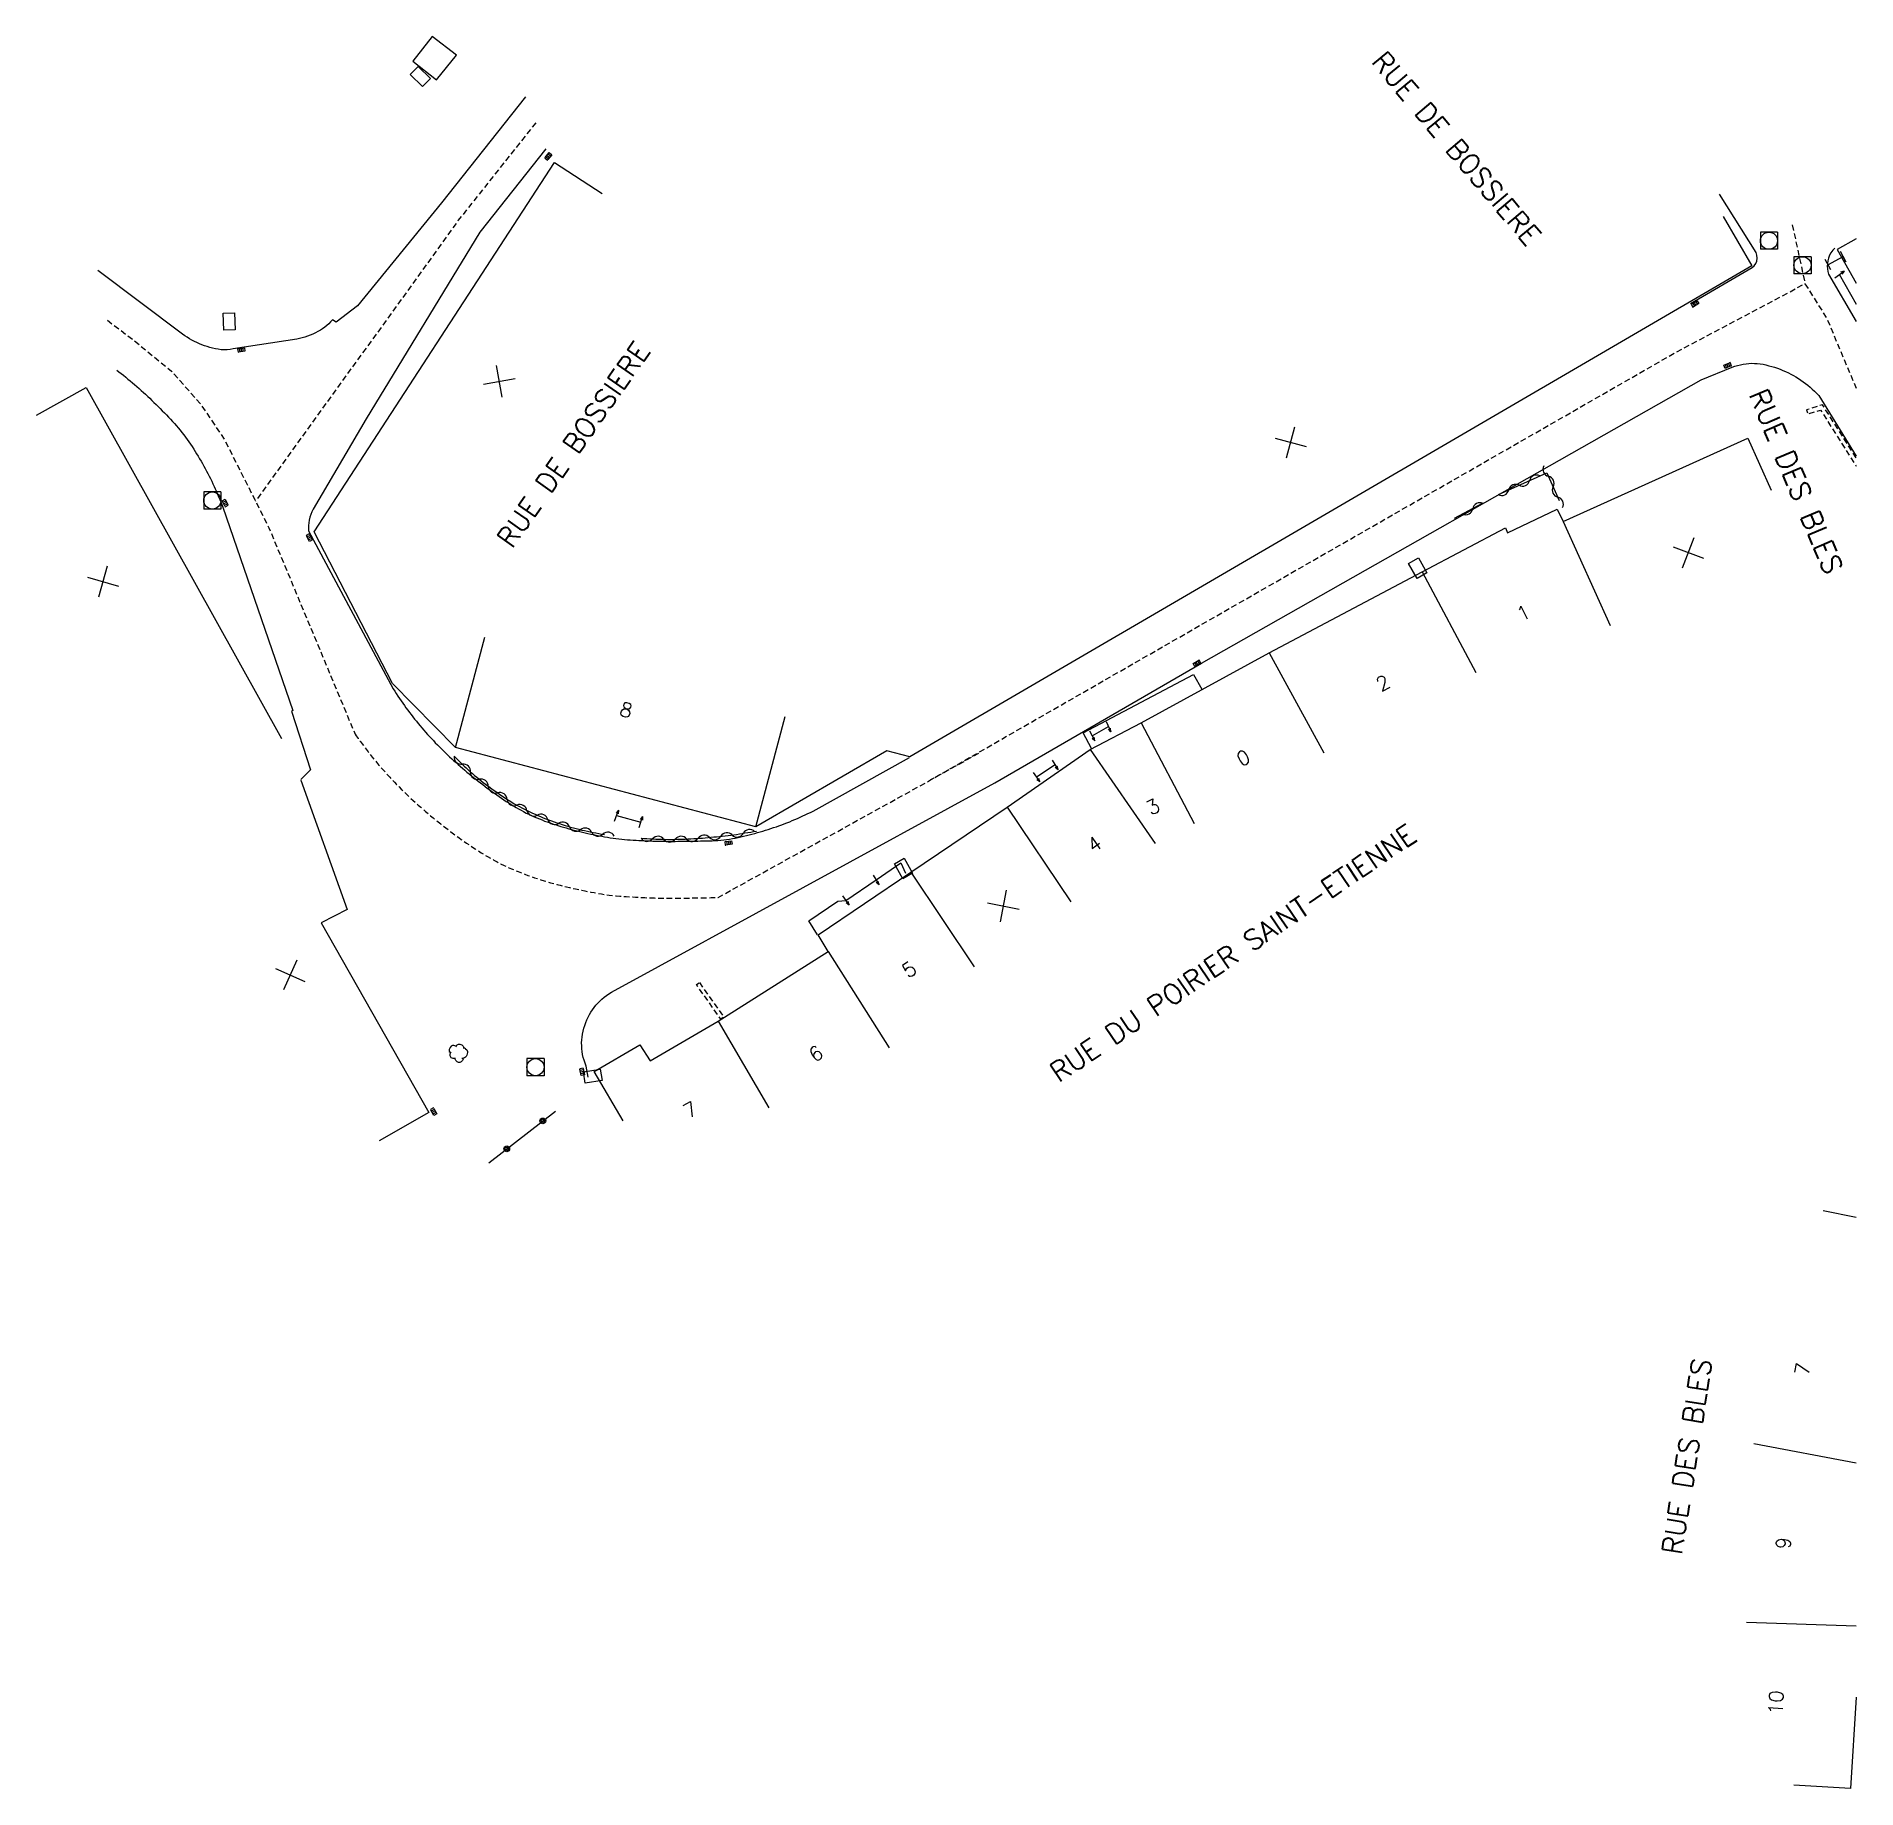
# Model space of a CAD drawing. Header units: millimetres. Extents: x 174514 to 175000, y 112511 to 112748.
# Drawn here: x 174840.4 to 175000, y 112594.6 to 112748.3 of the extents above; entities outside this region: 1.
import ezdxf
from ezdxf.enums import TextEntityAlignment as Align

# ---------------------------------------------------------------- set-up
doc = ezdxf.new("R2010")
doc.units = ezdxf.units.MM
doc.linetypes.add('DASHED', pattern=[0.75, 0.5, -0.25])
doc.layers.get('0').update_dxf_attribs({"linetype": 'CONTINUOUS'})
for name, color, linetype in [('W0001', 6, 'DASHED'), ('W0008', 7, 'CONTINUOUS'), ('W0017', 7, 'CONTINUOUS'), ('W0100', 7, 'CONTINUOUS'), ('W0105', 7, 'CONTINUOUS'), ('W0112', 1, 'DASHED'), ('W0300', 7, 'CONTINUOUS'), ('W0310', 3, 'CONTINUOUS'), ('W0322', 7, 'CONTINUOUS'), ('W0400', 7, 'CONTINUOUS'), ('W0420', 7, 'CONTINUOUS'), ('W0980', 7, 'CONTINUOUS'), ('W0989', 7, 'CONTINUOUS'), ('W0991', 7, 'CONTINUOUS'), ('W1102', 7, 'CONTINUOUS'), ('W1471', 7, 'CONTINUOUS'), ('W1474', 7, 'CONTINUOUS')]:
    doc.layers.add(name, color=color, linetype=linetype)
doc.styles.get("Standard").update_dxf_attribs({"font": 'romans.shx', "width": 0.85})

# ---------------------------------------------------------------- blocks, each defined once
blk = doc.blocks.new('T400')
for p, q in [((-0.15, 0.3), (0.15, 0.3)), ((-0.15, -0.25), (-0.15, 0.3)), ((-0.15, 0.15), (0.15, 0.15)), ((-0.15, 0), (0.15, 0)), ((0.15, 0.3), (0.15, -0.25)), ((-0.15, -0.15), (0.15, -0.15)), ((-0.15, -0.25), (-0.15, -0.3)), ((-0.15, -0.3), (0.15, -0.3)), ((0.15, -0.3), (0.15, -0.25))]:
    blk.add_line(p, q)
blk = doc.blocks.new('T420')
for p, q in [((0.75, 0.75), (-0.75, 0.75)), ((-0.75, 0.75), (-0.75, -0.75)), ((0.75, 0.75), (0.75, -0.75)), ((0.75, -0.75), (-0.75, -0.75))]:
    blk.add_line(p, q)
blk.add_ellipse((0, 0), major_axis=(-0.53, 0.53), ratio=1, start_param=3.926991, end_param=10.210176)
blk = doc.blocks.new('T300')
for p, q in [((-0.8, 0.51), (-0.86, 0.34)), ((-0.86, 0.34), (-0.86, 0.17)), ((-0.86, 0.17), (-0.74, 0.06)), ((-0.69, 0.63), (-0.8, 0.51)), ((-0.8, -0.06), (-0.74, 0.06)), ((-0.74, 0.06), (-0.69, 0.11)), ((-0.57, 0.69), (-0.69, 0.63)), ((-0.46, 0.69), (-0.57, 0.69)), ((-0.29, 0.63), (-0.46, 0.69)), ((-0.29, 0.63), (-0.17, 0.74)), ((-0.23, 0.57), (-0.29, 0.63)), ((-0.17, 0.74), (-0.06, 0.8)), ((-0.06, 0.8), (0.06, 0.8)), ((0.06, 0.8), (0.23, 0.74)), ((0.23, 0.74), (0.34, 0.63)), ((0.34, 0.63), (0.4, 0.51)), ((0.46, 0.46), (0.34, 0.46)), ((0.4, 0.51), (0.4, 0.46)), ((0.57, 0.4), (0.46, 0.46)), ((0.57, 0.4), (0.69, 0.29)), ((0.69, 0.29), (0.74, 0.17)), ((0.74, 0.06), (0.69, -0.17)), ((0.74, 0.17), (0.74, 0.06)), ((-0.8, -0.17), (-0.8, -0.06)), ((-0.8, -0.23), (-0.8, -0.17)), ((-0.74, -0.34), (-0.8, -0.23)), ((-0.69, -0.4), (-0.74, -0.34)), ((-0.51, -0.46), (-0.69, -0.4)), ((-0.4, -0.46), (-0.51, -0.46)), ((-0.4, -0.46), (-0.34, -0.46)), ((-0.34, -0.46), (-0.34, -0.4)), ((-0.34, -0.51), (-0.34, -0.46)), ((-0.29, -0.63), (-0.34, -0.51)), ((-0.17, -0.74), (-0.29, -0.63)), ((-0.06, -0.8), (-0.17, -0.74)), ((0.06, -0.8), (-0.06, -0.8)), ((0.17, -0.74), (0.06, -0.8)), ((0.23, -0.69), (0.17, -0.74)), ((0.29, -0.46), (0.23, -0.46)), ((0.29, -0.63), (0.23, -0.69)), ((0.46, -0.4), (0.29, -0.46)), ((0.34, -0.51), (0.29, -0.63)), ((0.34, -0.51), (0.34, -0.46)), ((0.57, -0.34), (0.46, -0.4)), ((0.63, -0.29), (0.57, -0.34)), ((0.69, -0.17), (0.63, -0.29))]:
    blk.add_line(p, q)
blk = doc.blocks.new('t105o')
for p, q in [((-0.5, 0), (0.5, 0)), ((0.5, 0), (0.2, 0.1)), ((0.5, 0), (0.2, -0.1))]:
    blk.add_line(p, q)
blk = doc.blocks.new('t991o')
at = {"color": 0, "linetype": 'Continuous'}
for p, q in [((-1, 1), (1, -1)), ((-1, -1), (1, 1))]:
    blk.add_line(p, q, dxfattribs=at)
blk = doc.blocks.new('t310o')
at = {"color": 0, "linetype": 'Continuous'}
for centre, start, end in [((-0.5, 0.38), 216.8699, 323.1304), ((0.5, -0.37), 36.8699, 143.1303)]:
    blk.add_arc(centre, 0.625, start, end, dxfattribs=at)
blk = doc.blocks.new('t322o')
at = {"color": 0, "linetype": 'Continuous'}
for radius in [0.25, 0.15]:
    blk.add_circle((0, 0), radius, dxfattribs=at)
blk = doc.blocks.new('T1471')
at = {"color": 0, "linetype": 'Continuous', "flags": 128}
blk.add_lwpolyline([(-0.75, -0.5), (-0.75, 0.5), (0.75, 0.5), (0.75, -0.5), (-0.75, -0.5)], dxfattribs=at)
blk = doc.blocks.new('T1474')
at = {"color": 0, "linetype": 'Continuous', "flags": 128}
for points in [[(-0.75, -0.5), (-0.75, 0.5)], [(-0.75, 0), (0.75, 0)], [(0.75, 0), (0.75, -0.5), (0.75, 0.5)]]:
    blk.add_lwpolyline(points, dxfattribs=at)

msp = doc.modelspace()

# ---------------------------------------------------------------- linework, layer by layer
at = {"layer": 'W0001', "flags": 128}
for points in [[(174884.2, 112740.73), (174877.41, 112732.18), (174859.62, 112707.54)], [(174994.4, 112731.77), (174995.51, 112726.62)], [(174868.35, 112687.13), (174868.45, 112686.98), (174868.62, 112686.74), (174868.79, 112686.5), (174868.97, 112686.27), (174869.14, 112686.03), (174869.32, 112685.8), (174869.5, 112685.57), (174869.68, 112685.34), (174869.86, 112685.11), (174870.05, 112684.89), (174870.23, 112684.66), (174870.42, 112684.44), (174870.61, 112684.22), (174870.81, 112684), (174871, 112683.78), (174871.2, 112683.56), (174871.39, 112683.34), (174871.59, 112683.13), (174871.8, 112682.92), (174872, 112682.71), (174872.21, 112682.5), (174872.41, 112682.29), (174872.62, 112682.09), (174872.83, 112681.88), (174873.04, 112681.68), (174873.25, 112681.48), (174873.46, 112681.29), (174873.68, 112681.09), (174873.89, 112680.9), (174874.11, 112680.71), (174874.32, 112680.52), (174874.54, 112680.33), (174874.76, 112680.15), (174874.98, 112679.96), (174875.2, 112679.78), (174875.42, 112679.6), (174875.64, 112679.42), (174875.87, 112679.24), (174876.09, 112679.07), (174876.31, 112678.9), (174876.54, 112678.72), (174876.76, 112678.55), (174876.99, 112678.39), (174877.22, 112678.22), (174877.44, 112678.05), (174877.67, 112677.89), (174877.91, 112677.72), (174878.14, 112677.56), (174878.39, 112677.39), (174878.64, 112677.22), (174878.89, 112677.05), (174879.15, 112676.89), (174879.41, 112676.72), (174879.68, 112676.56), (174879.96, 112676.39), (174880.24, 112676.23), (174880.53, 112676.07), (174880.82, 112675.91), (174881.12, 112675.75), (174881.43, 112675.6), (174881.75, 112675.45), (174882.06, 112675.31), (174882.36, 112675.19), (174882.65, 112675.07), (174882.94, 112674.95), (174883.23, 112674.84), (174883.51, 112674.73), (174883.8, 112674.63), (174884.09, 112674.53), (174884.37, 112674.44), (174884.66, 112674.35), (174884.94, 112674.26), (174885.22, 112674.18), (174885.5, 112674.09), (174885.78, 112674.02), (174886.06, 112673.94), (174886.34, 112673.87), (174886.62, 112673.8), (174886.89, 112673.73), (174887.16, 112673.67), (174887.43, 112673.61), (174887.7, 112673.55), (174887.97, 112673.49), (174888.24, 112673.43), (174888.51, 112673.38), (174888.77, 112673.32), (174889.03, 112673.27), (174889.31, 112673.22), (174889.64, 112673.16), (174889.98, 112673.1), (174890.31, 112673.05), (174890.63, 112673.01), (174890.95, 112672.98), (174891.26, 112672.94), (174891.56, 112672.92), (174891.86, 112672.89), (174892.14, 112672.87), (174892.43, 112672.85), (174892.7, 112672.84), (174892.96, 112672.82), (174893.23, 112672.81), (174893.5, 112672.79), (174893.77, 112672.78), (174894.04, 112672.77), (174894.31, 112672.76), (174894.59, 112672.75), (174894.86, 112672.74), (174895.12, 112672.74), (174895.39, 112672.73), (174895.66, 112672.73), (174895.93, 112672.73), (174896.19, 112672.73), (174896.46, 112672.73), (174896.72, 112672.73), (174896.98, 112672.74), (174897.24, 112672.74), (174897.5, 112672.74), (174897.75, 112672.75), (174897.98, 112672.75), (174898.21, 112672.76), (174898.46, 112672.76), (174898.71, 112672.76), (174898.98, 112672.77), (174899.27, 112672.77), (174899.57, 112672.78), (174899.88, 112672.79), (174900.2, 112672.8), (174918.83, 112683.1), (174984.16, 112720.59), (174995.51, 112726.62)], [(174995.51, 112726.62), (174997.42, 112723.58), (175000, 112717.45)], [(174846.63, 112723.41), (174848.95, 112721.66), (174852.26, 112718.94), (174854.78, 112716.11), (174856.92, 112712.92), (174860.8, 112705.21), (174868.35, 112687.13)], [(174923.04, 112685.43), (174918.83, 112683.1)]]:
    msp.add_lwpolyline(points, dxfattribs=at)
at = {"layer": 'W0008', "flags": 128}
for points in [[(174883.31, 112743.02), (174875.93, 112733.71), (174868.56, 112724.67), (174866.69, 112723.24), (174866.37, 112723.46), (174866.21, 112723.28), (174866.05, 112723.11), (174865.88, 112722.96), (174865.7, 112722.81), (174865.51, 112722.67), (174865.31, 112722.55), (174865.09, 112722.42), (174864.87, 112722.31), (174864.65, 112722.2), (174864.42, 112722.1), (174864.19, 112722.02), (174863.96, 112721.94), (174863.72, 112721.87), (174863.48, 112721.81), (174863.24, 112721.76), (174857.67, 112720.92), (174857.41, 112720.86), (174857.14, 112720.83), (174856.88, 112720.82), (174856.61, 112720.83), (174856.34, 112720.87), (174856.1, 112720.92), (174855.86, 112720.97), (174855.62, 112721.03), (174855.39, 112721.1), (174855.16, 112721.18), (174854.93, 112721.27), (174854.7, 112721.36), (174854.48, 112721.46), (174854.26, 112721.56), (174854.05, 112721.68), (174853.83, 112721.8), (174853.62, 112721.92), (174853.42, 112722.06), (174853.21, 112722.2), (174845.8, 112727.77)], [(174885.09, 112738.45), (174879.31, 112731.15), (174869.34, 112714.78), (174864.67, 112706.85), (174864.56, 112706.62), (174864.47, 112706.38), (174864.39, 112706.14), (174864.33, 112705.88), (174864.3, 112705.65), (174864.28, 112705.42), (174864.27, 112705.19), (174864.28, 112704.95), (174871.7, 112691.09), (174871.83, 112690.88), (174871.97, 112690.67), (174872.11, 112690.46), (174872.25, 112690.25), (174872.39, 112690.05), (174872.53, 112689.84), (174872.68, 112689.64), (174872.82, 112689.44), (174872.97, 112689.23), (174873.12, 112689.03), (174873.27, 112688.84), (174873.43, 112688.64), (174873.58, 112688.44), (174873.74, 112688.25), (174873.89, 112688.05), (174874.05, 112687.86), (174874.22, 112687.67), (174874.38, 112687.48), (174874.54, 112687.29), (174874.71, 112687.1), (174874.88, 112686.92), (174875.05, 112686.73), (174875.22, 112686.55), (174875.39, 112686.37), (174875.57, 112686.19), (174875.75, 112686), (174875.93, 112685.83), (174876.11, 112685.65), (174876.29, 112685.47), (174876.47, 112685.3), (174876.65, 112685.13), (174876.84, 112684.95), (174877.02, 112684.78), (174877.21, 112684.62), (174877.4, 112684.45), (174877.59, 112684.28), (174877.78, 112684.12), (174877.97, 112683.95), (174878.17, 112683.79), (174878.36, 112683.63), (174878.56, 112683.47), (174878.75, 112683.31), (174878.95, 112683.16), (174879.15, 112683), (174879.35, 112682.85), (174879.55, 112682.69), (174879.75, 112682.54), (174879.95, 112682.39), (174880.16, 112682.24), (174880.36, 112682.09), (174880.57, 112681.94), (174880.78, 112681.8), (174880.99, 112681.65), (174881.2, 112681.51), (174881.41, 112681.36), (174881.62, 112681.22), (174881.83, 112681.09), (174882.04, 112680.95), (174882.26, 112680.82), (174882.48, 112680.69), (174882.7, 112680.56), (174882.92, 112680.44), (174883.14, 112680.32), (174883.37, 112680.2), (174883.6, 112680.09), (174883.83, 112679.98), (174884.06, 112679.88), (174884.29, 112679.78), (174884.52, 112679.68), (174884.75, 112679.59), (174884.98, 112679.5), (174885.21, 112679.42), (174885.45, 112679.33), (174885.68, 112679.25), (174885.92, 112679.18), (174886.15, 112679.1), (174886.39, 112679.03), (174886.62, 112678.96), (174886.86, 112678.89), (174887.1, 112678.82), (174887.34, 112678.76), (174887.58, 112678.7), (174887.82, 112678.64), (174888.06, 112678.58), (174888.3, 112678.52), (174888.54, 112678.47), (174888.78, 112678.41), (174889.02, 112678.36), (174889.26, 112678.31), (174889.5, 112678.26), (174889.75, 112678.21), (174889.99, 112678.16), (174890.23, 112678.11), (174890.48, 112678.07), (174890.73, 112678.03), (174890.98, 112677.99), (174891.23, 112677.96), (174891.48, 112677.93), (174891.74, 112677.9), (174891.99, 112677.88), (174892.24, 112677.86), (174892.49, 112677.84), (174892.74, 112677.83), (174893, 112677.81), (174893.25, 112677.8), (174893.5, 112677.78), (174893.75, 112677.77), (174893.99, 112677.76), (174894.23, 112677.75), (174894.48, 112677.74), (174894.72, 112677.73), (174894.96, 112677.72), (174895.21, 112677.72), (174895.45, 112677.72), (174895.7, 112677.71), (174895.94, 112677.71), (174896.18, 112677.71), (174896.43, 112677.71), (174896.67, 112677.72), (174896.91, 112677.72), (174897.16, 112677.72), (174897.4, 112677.73), (174897.64, 112677.73), (174897.9, 112677.74), (174898.15, 112677.74), (174898.41, 112677.74), (174898.66, 112677.75), (174898.92, 112677.75), (174899.17, 112677.75), (174899.42, 112677.76), (174899.68, 112677.77), (174899.93, 112677.78), (174900.18, 112677.79), (174900.44, 112677.81), (174900.69, 112677.84), (174900.94, 112677.87), (174901.19, 112677.91), (174901.45, 112677.96), (174901.69, 112678), (174901.94, 112678.06), (174902.18, 112678.11), (174902.43, 112678.17), (174902.67, 112678.22), (174902.91, 112678.28), (174903.15, 112678.35), (174903.4, 112678.41), (174903.64, 112678.48), (174903.88, 112678.55), (174904.12, 112678.62), (174904.35, 112678.69), (174904.59, 112678.77), (174904.83, 112678.84), (174905.06, 112678.92), (174905.3, 112679), (174905.53, 112679.09), (174905.77, 112679.17), (174906, 112679.26), (174906.23, 112679.35), (174906.47, 112679.44), (174906.7, 112679.54), (174906.93, 112679.63), (174907.16, 112679.73), (174907.38, 112679.83), (174907.61, 112679.94), (174907.84, 112680.04), (174908.07, 112680.15), (174908.29, 112680.26), (174908.52, 112680.37), (174916.97, 112685.06)], [(174985.47, 112724.89), (174990.87, 112728.04), (174991.06, 112728.2), (174991.19, 112728.39), (174991.28, 112728.61), (174991.32, 112728.86), (174991.3, 112729.11), (174991.22, 112729.36), (174988.02, 112734.46)], [(174998.13, 112729.73), (174997.94, 112729.55), (174997.78, 112729.34), (174997.65, 112729.11), (174997.56, 112728.87), (174997.5, 112728.63), (174997.47, 112728.39), (174997.46, 112728.16), (174997.47, 112727.92), (174997.51, 112727.68), (174997.58, 112727.45), (175000, 112723.3)], [(174888.8, 112657.05), (174888.62, 112658.01), (174888.52, 112658.26), (174888.44, 112658.52), (174888.37, 112658.77), (174888.31, 112659.02), (174888.27, 112659.28), (174888.24, 112659.53), (174888.23, 112659.79), (174888.22, 112660.04), (174888.24, 112660.3), (174888.26, 112660.55), (174888.3, 112660.81), (174888.35, 112661.07), (174888.42, 112661.32), (174888.5, 112661.58), (174888.59, 112661.83), (174888.68, 112662.07), (174888.79, 112662.3), (174888.91, 112662.52), (174889.03, 112662.74), (174889.17, 112662.95), (174889.32, 112663.15), (174889.47, 112663.34), (174889.64, 112663.53), (174889.81, 112663.71), (174889.99, 112663.88), (174890.19, 112664.04), (174890.39, 112664.19), (174890.6, 112664.34), (174890.83, 112664.48), (174924.47, 112682.86), (174942.58, 112693.33), (174986.41, 112718.2), (174989.11, 112719.3), (174989.35, 112719.38), (174989.6, 112719.46), (174989.84, 112719.52), (174990.09, 112719.57), (174990.34, 112719.6), (174990.58, 112719.62), (174990.83, 112719.64), (174991.08, 112719.63), (174991.33, 112719.62), (174991.59, 112719.59), (174991.84, 112719.55), (174992.09, 112719.5), (174992.35, 112719.43), (174992.6, 112719.36), (174992.85, 112719.29), (174993.1, 112719.2), (174993.34, 112719.12), (174993.58, 112719.02), (174993.81, 112718.92), (174994.05, 112718.81), (174994.27, 112718.69), (174994.5, 112718.57), (174994.72, 112718.45), (174994.93, 112718.31), (174995.14, 112718.17), (174995.35, 112718.02), (174995.56, 112717.87), (174995.76, 112717.71), (174995.96, 112717.55), (174996.15, 112717.37), (174996.34, 112717.2), (174996.53, 112717.01), (174996.71, 112716.82), (175000, 112711.49)], [(174847.46, 112719.04), (174847.63, 112718.9), (174847.84, 112718.75), (174848.04, 112718.59), (174848.24, 112718.43), (174848.44, 112718.26), (174848.63, 112718.1), (174848.83, 112717.94), (174849.02, 112717.77), (174849.22, 112717.6), (174849.41, 112717.43), (174849.6, 112717.26), (174849.79, 112717.09), (174849.98, 112716.92), (174850.17, 112716.74), (174850.35, 112716.57), (174850.54, 112716.39), (174850.72, 112716.21), (174850.91, 112716.03), (174851.09, 112715.85), (174851.27, 112715.67), (174851.45, 112715.48), (174851.63, 112715.3), (174851.81, 112715.12), (174851.99, 112714.93), (174852.17, 112714.74), (174852.34, 112714.55), (174852.51, 112714.36), (174852.68, 112714.17), (174852.85, 112713.97), (174853.01, 112713.78), (174853.17, 112713.58), (174853.33, 112713.37), (174853.49, 112713.17), (174853.64, 112712.96), (174853.79, 112712.75), (174853.93, 112712.54), (174854.06, 112712.33), (174854.2, 112712.12), (174854.33, 112711.91), (174854.46, 112711.7), (174854.59, 112711.49), (174854.72, 112711.27), (174854.85, 112711.06), (174854.97, 112710.84), (174855.09, 112710.63), (174855.21, 112710.41), (174855.33, 112710.19), (174855.44, 112709.97), (174855.56, 112709.75), (174855.67, 112709.53), (174855.78, 112709.3), (174855.88, 112709.08), (174855.99, 112708.85), (174856.09, 112708.63), (174856.19, 112708.4), (174856.29, 112708.17), (174856.39, 112707.94), (174856.48, 112707.71), (174856.57, 112707.48), (174856.66, 112707.25), (174856.75, 112707.01), (174862.91, 112689.19), (174862.79, 112689.12), (174864.45, 112684), (174863.59, 112683.15)]]:
    msp.add_lwpolyline(points, dxfattribs=at)
at = {"layer": 'W0017', "flags": 128}
for points in [[(174932.95, 112685.85), (174932.2, 112687.23), (174941.87, 112692.36), (174942.6, 112691.07)], [(174914.05, 112674.33), (174916.21, 112675.83), (174916.64, 112674.93)], [(174908.9, 112669.52), (174908.16, 112670.74), (174910.68, 112672.46), (174911.39, 112672.54)]]:
    msp.add_lwpolyline(points, dxfattribs=at)
at = {"layer": 'W0100', "flags": 128}
msp.add_lwpolyline([(174875.51, 112744.5), (174877.24, 112746.66), (174875.12, 112748.31), (174873.42, 112746.13)], close=True, dxfattribs=at)
for points in [[(174988.34, 112732.52), (174990.86, 112728.2), (174917.02, 112685.13), (174915, 112685.66), (174903.5, 112678.99), (174877.17, 112685.96), (174871.63, 112691.56), (174864.77, 112704.87), (174885.84, 112737.26), (174890.03, 112734.54)], [(175000, 112730.57), (174998.32, 112729.61), (175000, 112726.67)], [(175000.04, 112724.8), (174998.53, 112727.43)], [(174840.41, 112715.1), (174844.78, 112717.53), (174861.9, 112686.73), (174861.9, 112686.73)], [(174891.86, 112653.21), (174889.33, 112657.52), (174893.32, 112659.86), (174894.22, 112658.46), (174900.2, 112661.96), (174909.84, 112668.07), (174908.97, 112669.52), (174917.08, 112675.01), (174925.54, 112680.71), (174932.83, 112685.76), (174937.28, 112688.11), (174948.51, 112694.25), (174961.95, 112701.35), (174969.25, 112705.22), (174969.43, 112704.78), (174973.77, 112706.86), (174974.31, 112705.77), (174990.49, 112713.07), (174992.55, 112708.51)], [(174933, 112686.97), (174934.44, 112687.78)], [(174929.74, 112684.42), (174928.12, 112683.34)], [(174863.59, 112683.09), (174863.59, 112683.09), (174867.65, 112671.73), (174865.38, 112670.56), (174874.81, 112653.93), (174870.46, 112651.46)], [(174891.28, 112679.97), (174893.41, 112679.41)], [(174911.39, 112672.54), (174914.05, 112674.33)], [(175000, 112602.67), (174999.51, 112594.65), (174994.52, 112594.95)]]:
    msp.add_lwpolyline(points, dxfattribs=at)
at = {"layer": 'W0112', "flags": 128}
msp.add_lwpolyline([(175000, 112711.35), (174997.05, 112716), (174995.64, 112715.56), (174995.75, 112715.19), (174996.88, 112715.54), (175000, 112710.62)], dxfattribs=at)
msp.add_lwpolyline([(174898.55, 112665.33), (174900.68, 112662.31), (174900.43, 112662.12), (174898.29, 112665.15)], close=True, dxfattribs=at)
at = {"layer": 'W0310', "flags": 128}
for points in [[(174968.62, 112708.12), (174972.87, 112710.04), (174973.96, 112707.62)], [(174967.25, 112707.36), (174964.75, 112706.04)], [(174877.05, 112685.19), (174877.22, 112685.02), (174877.4, 112684.84), (174877.57, 112684.67), (174877.74, 112684.49), (174877.92, 112684.32), (174878.1, 112684.16), (174878.28, 112683.99), (174878.46, 112683.82), (174878.65, 112683.66), (174878.83, 112683.5), (174879.02, 112683.34), (174879.21, 112683.19), (174879.4, 112683.03), (174879.6, 112682.88), (174879.79, 112682.73), (174879.99, 112682.59), (174880.19, 112682.44), (174880.39, 112682.29), (174880.6, 112682.14), (174880.81, 112681.99), (174881.03, 112681.85), (174881.24, 112681.7), (174881.45, 112681.56), (174881.67, 112681.42), (174881.88, 112681.29), (174882.1, 112681.15), (174882.32, 112681.02), (174882.54, 112680.89), (174882.77, 112680.77), (174882.99, 112680.65), (174883.22, 112680.53), (174883.45, 112680.41), (174883.68, 112680.3), (174883.91, 112680.19), (174884.15, 112680.09), (174884.38, 112679.99), (174884.62, 112679.89), (174884.86, 112679.79), (174885.09, 112679.7), (174885.33, 112679.61), (174885.57, 112679.52), (174885.81, 112679.44), (174886.05, 112679.35), (174886.29, 112679.27), (174886.53, 112679.19), (174886.77, 112679.12), (174887.01, 112679.04), (174887.26, 112678.97), (174887.5, 112678.9), (174887.74, 112678.84), (174887.99, 112678.78), (174888.24, 112678.71), (174888.48, 112678.66), (174888.73, 112678.6), (174888.98, 112678.55), (174889.23, 112678.5), (174889.48, 112678.45), (174889.73, 112678.4), (174889.98, 112678.36), (174890.23, 112678.32)], [(174893.44, 112677.99), (174893.7, 112677.97), (174893.95, 112677.96), (174894.21, 112677.94), (174894.47, 112677.93), (174894.72, 112677.92), (174894.98, 112677.91), (174895.24, 112677.9), (174895.49, 112677.9), (174895.75, 112677.89), (174896.01, 112677.89), (174896.27, 112677.89), (174896.52, 112677.9), (174896.78, 112677.9), (174897.04, 112677.91), (174897.29, 112677.92), (174897.55, 112677.93), (174897.8, 112677.94), (174898.05, 112677.96), (174898.31, 112677.97), (174898.56, 112677.99), (174898.81, 112678.01), (174899.06, 112678.03), (174899.31, 112678.05), (174899.56, 112678.07), (174899.81, 112678.1), (174900.06, 112678.12), (174900.31, 112678.15), (174900.56, 112678.17), (174900.81, 112678.2), (174901.06, 112678.23), (174901.31, 112678.27), (174901.56, 112678.3), (174901.81, 112678.33), (174902.06, 112678.37), (174902.31, 112678.41), (174902.55, 112678.45), (174902.8, 112678.49), (174903.05, 112678.53), (174903.3, 112678.57), (174903.55, 112678.61)]]:
    msp.add_lwpolyline(points, dxfattribs=at)
at = {"layer": 'W0322', "flags": 128}
msp.add_lwpolyline([(174880.08, 112649.52), (174885.92, 112654.05)], dxfattribs=at)
at = {"layer": 'W1102', "flags": 128}
for points in [[(174974.31, 112705.77), (174978.42, 112696.65)], [(174961.95, 112701.35), (174966.64, 112692.52)], [(174877.17, 112685.96), (174879.73, 112695.63)], [(174948.51, 112694.25), (174953.3, 112685.48)], [(174903.5, 112678.99), (174906.06, 112688.66)], [(174937.28, 112688.11), (174941.95, 112679.27)], [(174932.83, 112685.76), (174938.53, 112677.54)], [(174925.54, 112680.71), (174931.13, 112672.41)], [(174917.08, 112675.01), (174922.66, 112666.71)], [(174909.84, 112668.07), (174915.19, 112659.62)], [(174900.2, 112661.96), (174904.65, 112654.35)], [(175000, 112644.72), (174997.09, 112645.3)], [(175000, 112623.18), (174991.01, 112624.89)], [(175000, 112608.9), (174990.38, 112609.21)]]:
    msp.add_lwpolyline(points, dxfattribs=at)

# ---------------------------------------------------------------- block references
at = {"layer": 'W0105'}
for p, rotation in [((174998.53, 112727.43), 35.56610244878117), ((174934.44, 112687.78), 294.1018694141409), ((174933, 112686.97), 298.5152076723701), ((174929.74, 112684.42), 302.0395108124623), ((174928.12, 112683.34), 304.6191192271781), ((174891.28, 112679.97), 71.04928510132403), ((174893.41, 112679.41), 73.90704069038948), ((174914.05, 112674.33), 300.806074622796), ((174911.39, 112672.54), 305.4282679074777)]:
    msp.add_blockref('t105o', p, dxfattribs=dict(at, rotation=rotation))
at = {"layer": 'W0300'}
msp.add_blockref('T300', (174877.48, 112659.13), dxfattribs=at)
at = {"layer": 'W0310'}
for p, rotation in [((174971.35, 112709.35), 24.2991719913481), ((174973.01, 112709.73), 294.2870585099877), ((174969.53, 112708.53), 24.2991719913481), ((174973.83, 112707.9), 294.2870585099877), ((174966.37, 112706.89), 207.7736129700699), ((174877.76, 112684.48), 316.1470339812063), ((174879.25, 112683.16), 321.1718499639224), ((174880.86, 112681.96), 325.5261025132617), ((174882.55, 112680.89), 330.6960865971043), ((174884.34, 112680.01), 336.8249437852188), ((174886.21, 112679.3), 341.4411255740972), ((174888.13, 112678.74), 346.0876169481959), ((174890.09, 112678.34), 350.7037987385087), ((174894.44, 112677.93), 357.0225660860477), ((174896.44, 112677.9), 0.723759227417001), ((174898.43, 112677.98), 3.878325154736225), ((174900.43, 112678.16), 6.344856876771619), ((174902.41, 112678.42), 8.811960178041515)]:
    msp.add_blockref('t310o', p, dxfattribs=dict(at, rotation=rotation))
at = {"layer": 'W0322', "rotation": 37.85180184771336}
for p in [(174884.82, 112653.2), (174881.66, 112650.75)]:
    msp.add_blockref('t322o', p, dxfattribs=at)
at = {"layer": 'W0400'}
for p, rotation in [((174885.3, 112737.79), 321.5992878503478), ((174985.87, 112724.85), 300.2271905759985), ((174858.37, 112720.81), 278.4979947501974), ((174988.72, 112719.45), 112.0846269386702), ((174856.96, 112707.39), 26.11933903464704), ((174864.35, 112704.35), 208.1534652674808), ((174942.2, 112693.34), 119.1356597459661), ((174901.1, 112677.58), 278.6015857152831), ((174888.27, 112657.51), 190.8554346937614), ((174875.24, 112654), 208.853122132783)]:
    msp.add_blockref('T400', p, dxfattribs=dict(at, rotation=rotation))
at = {"layer": 'W0420'}
for p in [(174992.35, 112730.39), (174995.29, 112728.24), (174855.84, 112707.61), (174884.18, 112657.91)]:
    msp.add_blockref('T420', p, dxfattribs=at)
at = {"layer": 'W0991'}
for p, rotation in [((174881, 112718.06), 55.1623290160591), ((174950.41, 112712.71), 30.25229154428496), ((174985.28, 112703.04), 24.26004542309786), ((174846.24, 112700.49), 299.0762344280079), ((174925.22, 112672.05), 33.95843122782321), ((174862.66, 112666), 291.0456791374342)]:
    msp.add_blockref('t991o', p, dxfattribs=dict(at, rotation=rotation))
at = {"layer": 'W1471'}
for p, rotation in [((174874.07, 112744.79), 315.4415971720839), ((174857.31, 112723.3), 272.1948764410887), ((174961.55, 112701.67), 119.5766161042268), ((174916.45, 112675.34), 119.1356597491049), ((174889.2, 112657.12), 188.9612474555634)]:
    msp.add_blockref('T1471', p, dxfattribs=dict(at, rotation=rotation))
at = {"layer": 'W1474', "rotation": 27.99446046347607}
msp.add_blockref('T1474', (174998.19, 112728.64), dxfattribs=at)

# ---------------------------------------------------------------- texts
at = {"layer": 'W0980'}
msp.add_text('GRAUX (METTET)', height=2, dxfattribs=at).set_placement((174524.45, 112512.53), align=Align.MIDDLE)
at = {"layer": 'W0989'}
for s, rotation, p in [('RUE DE BOSSIERE', 310.2311, (174964.94, 112738.5)), ('RUE DE BOSSIERE', 54.9549, (174887.5, 112712.53)), ('RUE DES BLES', 292.9696, (174994.74, 112709.28)), ('RUE DU POIRIER SAINT-ETIENNE', 34.1271, (174945.35, 112667.92)), ('RUE DES BLES', 81.1553, (174985.16, 112623.78))]:
    msp.add_text(s, height=1.75, rotation=rotation, dxfattribs=at).set_placement(p, align=Align.MIDDLE)
at = {"layer": 'W0991'}
for s, rotation, p in [('1', 25.0066, (174970.82, 112697.76)), ('2', 27.8236, (174958.5, 112691.61)), ('8', 345.1714, (174892.13, 112689.24)), ('0', 28.666, (174946.25, 112685.04)), ('3', 27.8635, (174938.33, 112680.75)), ('4', 34.727, (174933.18, 112677.48)), ('5', 34.0993, (174916.95, 112666.47)), ('6', 32.3476, (174908.77, 112659.1)), ('7', 28.8269, (174897.75, 112654.17)), ('7', 79.2776, (174995.3, 112631.43)), ('9', 88.1427, (174993.61, 112616.18)), ('10', 86.5401, (174992.96, 112602.19))]:
    msp.add_text(s, height=1.25, rotation=rotation, dxfattribs=at).set_placement(p, align=Align.MIDDLE)

doc.saveas('drawing.dxf')
